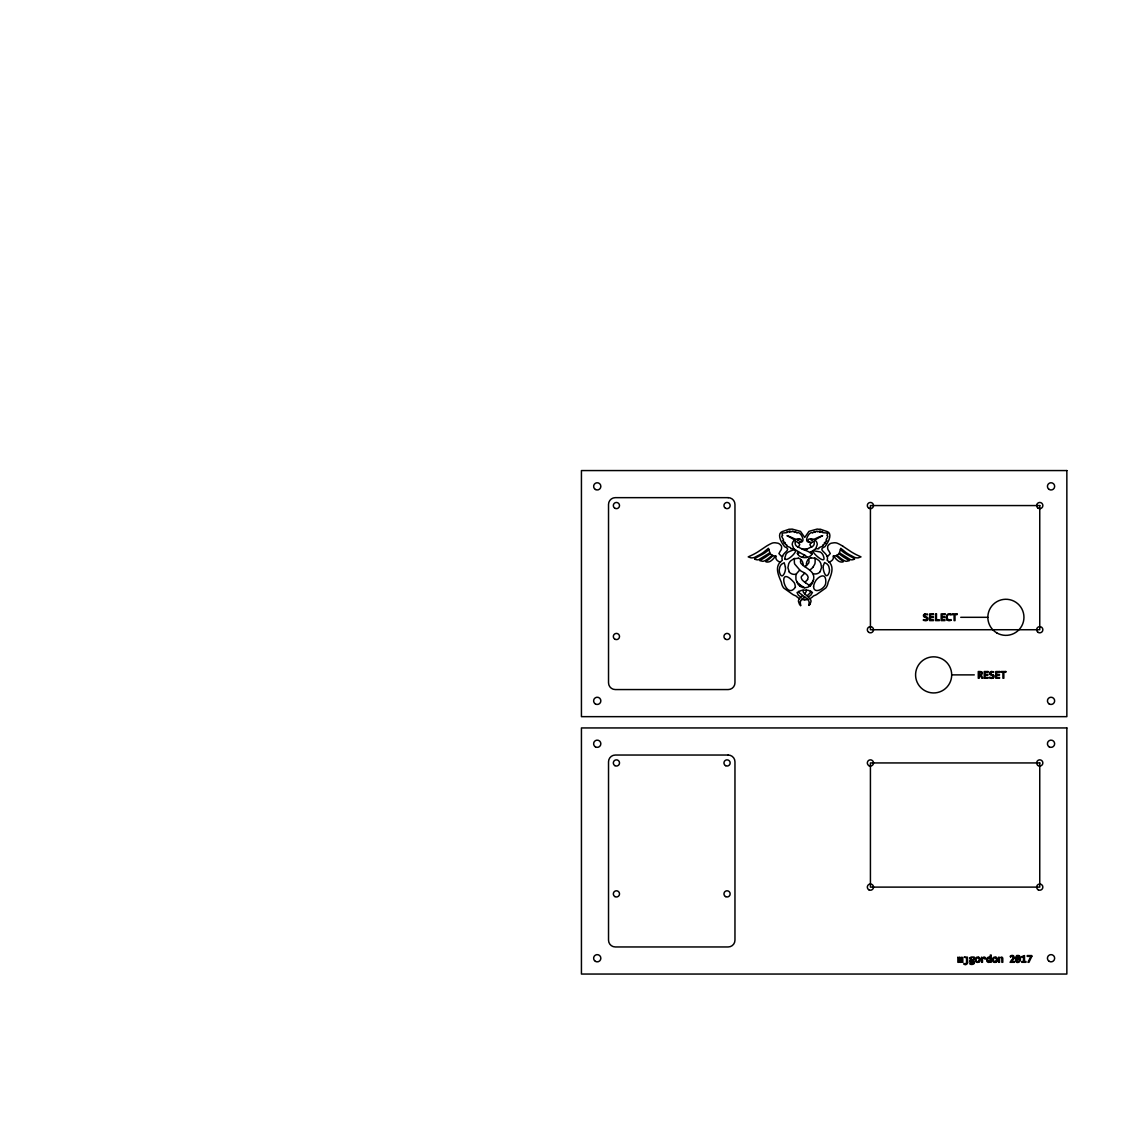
<?xml version="1.0" encoding="UTF-8"?>
<svg xmlns="http://www.w3.org/2000/svg" width="1123" height="1123" viewBox="0 0 1123 1123"><rect width="100%" height="100%" fill="white"/><g stroke="black" fill="none" stroke-linecap="round" stroke-linejoin="round"><path stroke-width="1.5" d="M1013.213 957.526L1012.862 956.557M813.501 579.679C815.649 570.961 805.444 568.491 800.994 563.409A4.029 4.029 0 0 1 800.46 561.346L800.825 559.591M800.418 601.549L801.218 599.85A7.426 7.426 0 0 1 802.678 598.447L804.812 597.296M996.382 960.333L996.354 960.432A1.895 1.895 0 0 1 996.129 961.021M1014.097 958.031L1013.985 958.354A2.751 2.751 0 0 1 1013.746 958.803L1013.69 958.888A2.583 2.583 0 0 1 1013.227 959.477L1013.143 959.561A5.096 5.096 0 0 1 1012.497 960.235L1011.247 961.442L1014.504 961.442L1014.504 962.299L1010.082 962.299L1011.823 959.758A5.166 5.166 0 0 0 1012.216 959.379L1012.427 959.154A2.302 2.302 0 0 0 1012.974 958.466M810.048 598.573A12.746 12.746 0 0 0 812.252 597.099L813.543 595.906A21.267 21.267 0 0 0 816.547 594.586L825.756 588.017A11.637 11.637 0 0 0 828.086 582.36C831.118 575.004 835.54 566.118 827.16 560.307C829.827 552.713 816.182 550.284 824.703 546.803A2.106 2.106 0 0 0 825.363 545.932C828.297 542.395 832.859 533.706 827.202 531.558L821.306 529.579A2.176 2.176 0 0 0 820.197 529.228L818.162 529.27A1.699 1.699 0 0 0 816.968 529.13L808.967 531.347L804.728 537.44L800.502 531.347L792.024 529.073A1.656 1.656 0 0 0 791.462 529.186L789.272 529.228A2.176 2.176 0 0 0 788.164 529.579L782.268 531.558C776.611 533.706 781.173 542.395 784.107 545.932A2.106 2.106 0 0 0 784.766 546.803C793.287 550.284 779.643 552.713 782.31 560.307C773.929 566.118 778.351 575.004 781.383 582.36A11.637 11.637 0 0 0 783.714 588.017L792.922 594.586A21.267 21.267 0 0 0 795.926 595.906L797.218 597.099A12.746 12.746 0 0 0 799.422 598.559L802.369 595.78M993.027 676.93L993.097 676.271M970.791 958.41L970.777 958.466A1.544 1.544 0 0 0 970.735 959.281L970.791 959.323M926.91 619.32L926.966 618.619M974.188 963.337L973.88 961.864M981.235 673.912L981.095 672.649A1.558 1.558 0 0 0 980.056 672.312M960.965 958.635L960.797 962.299L959.884 962.299L959.884 958.396M959.14 958.27L959.112 958.326A3.355 3.355 0 0 0 958.789 959.042L958.789 962.299L957.877 962.299L957.877 957.161L958.789 957.891A2.035 2.035 0 0 1 959.028 957.498M1016.862 956.922L1018.477 956.347M810.048 604.132L810.988 601.507A3.888 3.888 0 0 0 810.82 600.047L807.255 595.906A19.652 19.652 0 0 1 803.745 592.79A3.411 3.411 0 0 1 803.156 590.179M799.394 598.601L798.65 600.047A3.888 3.888 0 0 0 798.467 601.507L799.408 604.132A6.822 6.822 0 0 0 800.46 605.522M820.211 571.467L821.573 567.326L820.801 563.423A10.093 10.093 0 0 0 818.906 560.559L815.607 558.299L811.241 557.906M775.586 556.025L775.446 556.236A30.939 30.939 0 0 1 772.947 559.184L772.764 559.394A13.939 13.939 0 0 1 770.28 561.332L769.073 561.823A7.903 7.903 0 0 1 766.981 562.047L765.802 561.753L766.349 560.967A4.871 4.871 0 0 1 766.728 560.728L767.248 560.419A19.905 19.905 0 0 0 768.665 559.521L769.802 558.552A24.116 24.116 0 0 1 770.673 557.71L773.045 555.604M807.591 579.468C809.978 575.566 804.587 572.898 801.738 571.453A15.511 15.511 0 0 1 800.152 570.442L794.691 564.041A5.503 5.503 0 0 1 794.424 562.946L794.326 561.191A9.012 9.012 0 0 1 794.621 558.426M813.178 566.933L814.779 564.041A5.503 5.503 0 0 0 815.045 562.946L815.13 561.191A8.928 8.928 0 0 0 814.708 557.991M804.77 593.814L806.174 591.596A2.85 2.85 0 0 0 806.23 590.122M990.949 672.48L990.711 673.688M970.89 960.474L971.156 960.558A2.316 2.316 0 0 0 971.648 960.614L971.69 960.614A2.358 2.358 0 0 0 972.616 960.488L973.318 960.067M983.046 958.354L982.864 958.537A4.155 4.155 0 0 0 982.471 958.986L982.471 962.299L981.558 962.299L981.558 957.161L982.414 958.116A3.313 3.313 0 0 1 983.341 957.273C984.801 956.066 987.061 959.239 984.871 959.126A2.358 2.358 0 0 0 984.717 958.101L984.099 957.835M973.248 960.137L973.276 960.109A1.937 1.937 0 0 0 973.866 958.803L973.725 958.312M810.385 585.813L812.126 583.665A6.935 6.935 0 0 0 812.926 580.998M768.792 549.4C765.718 553.765 756.691 556.643 754.67 558.959M799.674 570.091L796.74 573.418A7.973 7.973 0 0 0 795.884 575.86L795.968 579.679A10.711 10.711 0 0 0 798.355 583.441L799.155 584.227M780.513 562.188L779.952 562.033A7.679 7.679 0 0 1 777.327 560.517L776.737 559.928A3.313 3.313 0 0 1 776.316 559.296L776.204 559.057A6.177 6.177 0 0 1 775.796 557.78L776.105 556.138A2.049 2.049 0 0 0 775.333 556.039A6.303 6.303 0 0 1 773.452 555.745L772.287 555.267L768.665 558.201A38.715 38.715 0 0 1 767.711 558.903L766.981 559.408A27.584 27.584 0 0 1 765.493 560.377L763.949 561.079A4.534 4.534 0 0 1 762.685 561.303L759.808 560.644L765.254 557.345A71.774 71.774 0 0 0 768.132 555.309L770.294 553.681M854.547 558.959C851.978 556.685 843.752 553.681 840.425 549.4M769.718 552.881L758.685 559.703A5.194 5.194 0 0 1 756.748 559.773L755.512 559.451A4.506 4.506 0 0 1 754.67 558.959M798.593 538.731A7.903 7.903 0 0 0 794.649 540.135L793.161 541.525A5.054 5.054 0 0 0 792.248 544.697L793.47 548.038A8.029 8.029 0 0 0 794.424 549.231L802.229 553.962A12.128 12.128 0 0 1 807.198 557.289M809.809 542.198C802.299 542.858 810.118 529.944 812.589 533.074A6.401 6.401 0 0 1 814.049 531.656C814.793 530.758 814.428 533.734 815.958 531.67A6.485 6.485 0 0 1 817.053 531.053L817.741 531.881A6.598 6.598 0 0 1 818.765 531.404L820.323 530.997L819.622 532.288A13.111 13.111 0 0 1 822.626 531.558C820.225 533.874 829.378 531.684 827.412 534.422A5.615 5.615 0 0 0 826.963 535.446C829.981 536.331 823.931 540.388 826.921 540.696A12.325 12.325 0 0 1 824.366 542.76L825.728 542.985L822.738 545.076A1.446 1.446 0 0 0 823.271 545.231C823.538 546.761 817.53 547.196 818.765 548.754A14.922 14.922 0 0 1 815.593 548.6M1019.459 958.312L1016.624 960.376A2.457 2.457 0 0 0 1016.82 960.937L1016.905 961.035A1.432 1.432 0 0 0 1017.494 961.583A1.418 1.418 0 0 0 1018.645 961.499M1016.427 959.519L1019.305 957.442M807.1 595.78L809.865 593.197A5.797 5.797 0 0 0 810.736 591.077M999.961 957.512L998.6 957.161L998.6 962.299L999.526 962.299L999.526 958.888M926.643 619.601L926.559 619.643A1.642 1.642 0 0 1 926.18 619.84A3.201 3.201 0 0 1 925.577 619.882L925.127 619.896A3.959 3.959 0 0 1 924.257 619.826L924.075 619.77A3.748 3.748 0 0 1 923.401 619.615L923.401 620.472M970.174 961.962L969.977 964.081A3.86 3.86 0 0 0 973.599 963.941A1.699 1.699 0 0 0 974.188 963.422M804.742 573.137L801.401 576.562A3.411 3.411 0 0 0 801.232 577.812L801.962 579.594A13.069 13.069 0 0 0 805.528 582.683M924.58 614.07L924.257 614.267A1.839 1.839 0 0 0 923.639 614.997M990.697 671.708L990.233 671.975A1.839 1.839 0 0 0 989.756 672.635M810.034 552.558L815.045 549.217A8.072 8.072 0 0 0 816.098 547.898L817.207 544.697A5.054 5.054 0 0 0 816.309 541.525L815.27 540.416A6.906 6.906 0 0 0 810.862 538.843A7.468 7.468 0 0 0 808.406 539.335L808.013 540.753A3.215 3.215 0 0 0 808.742 541.581L809.374 542.002A4.492 4.492 0 0 0 811.227 542.493L814.189 541.272L814.203 543.995A3.467 3.467 0 0 1 813.67 545.245L813.571 545.385A6.64 6.64 0 0 1 812.743 546.325L804.686 550.102M972.855 963.562L972.7 963.604A2.007 2.007 0 0 1 971.957 963.731L971.957 963.745A3.271 3.271 0 0 1 970.791 963.618L970.412 963.113M992.788 677.225L992.704 677.253A1.642 1.642 0 0 1 992.297 677.478A3.201 3.201 0 0 1 991.693 677.52L991.244 677.534A3.959 3.959 0 0 1 990.374 677.45L990.261 677.422A3.748 3.748 0 0 1 989.503 677.253L989.517 678.11M843.036 546.34L851.262 551.856A62.677 62.677 0 0 0 856.456 554.762L860.99 556.882L858.253 557.85A8.296 8.296 0 0 1 854.519 557.331L849.142 554.537A84.492 84.492 0 0 1 846.04 552.572L840.762 548.291L839.246 553.26A6.808 6.808 0 0 1 836.916 555.267L835.765 555.745A6.303 6.303 0 0 1 833.87 556.025A2.049 2.049 0 0 0 833.098 556.138L833.406 557.78A6.162 6.162 0 0 1 832.999 559.057L832.887 559.296A3.313 3.313 0 0 1 832.48 559.914L831.918 560.489A7.622 7.622 0 0 1 829.167 562.062L828.9 562.146M971.297 957.849L972.125 957.793M972.279 959.856L972.307 959.842A1.558 1.558 0 0 1 971.802 959.954M970.96 962.214L972.279 962.257A1.993 1.993 0 0 1 973.108 962.369L973.332 962.874M950.156 619.812L950.198 619.798A2.19 2.19 0 0 0 950.97 619.503L950.97 620.373M782.801 556.18L781.397 556.334L778.927 553.555L780.387 550.888A4.745 4.745 0 0 0 781.552 548.375L781.594 547.785A9.152 9.152 0 0 0 781.58 547.055L781.524 546.55A2.12 2.12 0 0 0 781.257 545.848L780.232 544.613A6.162 6.162 0 0 0 777.986 543.209L775.038 542.76A17.856 17.856 0 0 0 773.944 542.802L773.41 542.844A5.966 5.966 0 0 0 772.231 543.111L770.855 543.7A39.67 39.67 0 0 0 769.367 544.458L767.472 545.525A27.485 27.485 0 0 0 766.167 546.34L757.941 551.856A62.691 62.691 0 0 1 752.747 554.762L748.227 556.882L750.95 557.85A8.296 8.296 0 0 0 754.684 557.331L760.074 554.537A84.478 84.478 0 0 0 763.163 552.572L768.455 548.291L769.971 553.26A6.808 6.808 0 0 0 772.287 555.267M813.249 550.677L820.267 551.997A8.086 8.086 0 0 1 822.92 554.804C827.932 566.048 814.498 555.408 812.687 551.042M805.331 597.604L804.222 597.618M965.317 963.688L966.229 963.309A1.6 1.6 0 0 0 966.538 962.257L966.566 957.877L964.067 957.161L967.479 957.161L967.479 962.2M812.041 554.032A15.343 15.343 0 0 0 808.981 551.969L807.999 551.435A32.707 32.707 0 0 0 803.773 549.821L796.67 546.269A6.443 6.443 0 0 1 796.01 545.539L795.8 545.245A3.383 3.383 0 0 1 795.309 544.178L795.14 543.181A15.146 15.146 0 0 1 795.084 542.325L795.337 541.258L798.242 542.493A4.478 4.478 0 0 0 800.081 542.002L800.727 541.581A3.215 3.215 0 0 0 801.457 540.753L801.064 539.321A6.598 6.598 0 0 0 798.607 538.843M960.741 617.313L987.833 617.313M924.748 620.71L925.24 620.71A6.401 6.401 0 0 0 926.054 620.654L926.307 620.626A3.074 3.074 0 0 0 927.261 620.261M980.098 671.526L978.273 671.526L978.273 678.25L979.186 678.25L979.621 675.218M980.056 672.298L979.186 672.298L979.186 674.502L980.056 674.502A2.162 2.162 0 0 0 980.561 674.46M951.7 674.881A18.066 18.066 0 0 0 924.608 659.243A18.066 18.066 0 0 0 924.608 690.533A18.066 18.066 0 0 0 951.7 674.881L974.287 674.881M990.865 678.348L991.356 678.348A6.401 6.401 0 0 0 992.17 678.292L992.423 678.264A3.074 3.074 0 0 0 993.378 677.899M972.476 957.161L974.343 957.161L973.529 957.877M989.293 957.779L989.391 957.779A2.527 2.527 0 0 1 989.953 957.863L990.037 960.769A4.239 4.239 0 0 1 989.545 961.358L988.1 961.26M965.176 964.46L965.134 964.46A3.313 3.313 0 0 1 964.503 964.418L964.46 964.39A2.779 2.779 0 0 1 963.871 964.236L963.871 963.352M989.433 957.063L989.377 957.063A2.681 2.681 0 0 0 988.31 957.217A2.134 2.134 0 0 0 987.566 957.751A2.583 2.583 0 0 0 987.019 958.649A4.478 4.478 0 0 0 986.949 960.684M1000.958 957.835L1001.828 958.607L1001.87 962.299L1002.783 962.299L1002.783 958.944A2.106 2.106 0 0 0 1002.404 957.512A1.544 1.544 0 0 0 1001.155 957.105M959.786 957.063L960.656 958.172A1.993 1.993 0 0 0 960.909 957.694M972.518 961.485L970.651 961.26M961.864 957.063L962.79 958.045L962.818 962.299L961.906 962.299L961.906 958.523M992.479 672.228L992.521 672.228A2.414 2.414 0 0 0 990.921 672.424M926.307 614.576L926.363 614.59A2.414 2.414 0 0 0 924.805 614.786L924.594 616.05M826.668 556.208L827.819 556.334L830.29 553.555L828.816 550.888A4.745 4.745 0 0 1 827.665 548.375L827.679 546.55A2.12 2.12 0 0 1 827.946 545.848L828.971 544.613A6.162 6.162 0 0 1 831.217 543.209L834.164 542.76A17.856 17.856 0 0 1 835.273 542.802L835.793 542.844A5.966 5.966 0 0 1 836.986 543.111L838.362 543.7A39.712 39.712 0 0 1 839.836 544.458L841.745 545.525A27.457 27.457 0 0 1 843.036 546.34M797.428 553.358C799.183 558.847 810.118 559.184 812.055 553.751A3.13 3.13 0 0 0 811.241 551.912M798.242 558.299L793.877 558.692L790.578 560.953A10.093 10.093 0 0 0 788.683 563.816L787.911 567.733L789.272 571.874M926.896 614.632L926.994 614.66A3.664 3.664 0 0 1 927.528 614.8L927.528 613.986M950.156 613.874L950.198 613.888A3.537 3.537 0 0 1 950.83 614.084L950.97 615.039A3.945 3.945 0 0 0 950.156 614.702A2.948 2.948 0 0 0 948.5 614.716M992.872 672.242L993.111 672.298A3.664 3.664 0 0 1 993.644 672.424L993.644 671.624M1018.954 955.659L1018.842 955.617A3.13 3.13 0 0 0 1016.947 955.617M971.507 959.912L971.451 959.898A1.544 1.544 0 0 1 970.974 959.674M925.928 616.794L926.742 617.145A3.355 3.355 0 0 1 927.261 617.453L927.43 617.594M925.226 617.482L924.959 617.369A3.72 3.72 0 0 1 924.201 616.962L924.061 616.85A1.685 1.685 0 0 1 923.541 614.955M991.342 675.105L990.949 674.951A3.72 3.72 0 0 1 990.318 674.6M992.493 674.628L992.858 674.783A3.355 3.355 0 0 1 993.364 675.091L993.546 675.218M926.433 618.001L926.363 617.973A2.639 2.639 0 0 0 925.899 617.776M992.55 675.639L992.521 675.625A2.639 2.639 0 0 0 992.016 675.414M925.563 616.681L925.015 616.401A2.33 2.33 0 0 1 924.678 616.134L924.678 616.134M991.679 674.305L991.132 674.039A2.33 2.33 0 0 1 990.795 673.758L990.767 673.744M973.711 961.765L973.753 961.779A1.965 1.965 0 0 0 973.29 961.583M800.727 605.704L800.811 605.409A10.163 10.163 0 0 1 800.334 601.549M994.234 961.499L993.939 961.274A2.021 2.021 0 0 1 993.532 960.572L993.518 960.572A3.58 3.58 0 0 1 993.476 959.028A2.372 2.372 0 0 1 993.701 958.523L993.757 958.41A2.19 2.19 0 0 1 994.136 958.059L994.234 957.975A1.544 1.544 0 0 1 995.582 957.989M1012.679 956.403L1012.637 956.375A1.642 1.642 0 0 0 1011.276 956.403A3.397 3.397 0 0 0 1010.602 956.908M990.275 674.558L990.079 674.404A1.685 1.685 0 0 1 989.658 672.593M1018.687 956.473L1018.729 956.515A1.951 1.951 0 0 1 1019.235 957.273M838.909 553.681L841.071 555.309A71.774 71.774 0 0 0 843.949 557.359L849.395 560.644L846.531 561.303A4.534 4.534 0 0 1 845.254 561.079L843.71 560.363A27.598 27.598 0 0 1 842.222 559.408L841.492 558.903A38.645 38.645 0 0 1 840.537 558.201L836.916 555.267M799.758 542.156C807.339 543.097 799.52 529.761 797.035 533.088A6.401 6.401 0 0 0 795.561 531.656C794.817 530.758 795.182 533.734 793.666 531.67A6.485 6.485 0 0 0 792.571 531.053L791.883 531.881A6.598 6.598 0 0 0 790.845 531.404L789.301 530.997L789.988 532.288A13.111 13.111 0 0 0 786.984 531.558C789.23 533.804 780.345 531.726 782.212 534.422A5.601 5.601 0 0 1 782.647 535.446C779.587 536.289 785.735 540.416 782.703 540.696A12.325 12.325 0 0 0 785.258 542.76L783.896 542.985L786.886 545.076A1.446 1.446 0 0 1 786.353 545.231C786.016 546.733 792.08 547.196 790.845 548.754A14.964 14.964 0 0 0 793.891 548.614M839.499 552.881L850.532 559.703A5.194 5.194 0 0 0 852.469 559.773L853.691 559.451A4.506 4.506 0 0 0 854.547 558.959M836.172 555.604L838.53 557.71A24.145 24.145 0 0 1 839.414 558.552L840.551 559.521A19.919 19.919 0 0 0 841.955 560.419L842.475 560.728A4.885 4.885 0 0 1 842.854 560.967L843.429 561.697L842.236 562.047A7.903 7.903 0 0 1 840.13 561.823L838.923 561.332A13.939 13.939 0 0 1 836.453 559.38L836.256 559.184A30.939 30.939 0 0 1 833.771 556.236L833.631 556.025M1010.616 956.922L1010.139 956.347A2.737 2.737 0 0 1 1012.988 955.547A1.951 1.951 0 0 1 1013.62 955.968A2.26 2.26 0 0 1 1014.027 957.961M980.59 675.737L981.825 678.25L982.836 678.25L981.727 676.046A2.414 2.414 0 0 0 981.404 675.442L981.404 675.442A1.516 1.516 0 0 0 980.884 674.993A2.372 2.372 0 0 0 981.376 674.839L982.232 673.772A1.979 1.979 0 0 0 982.218 672.565M808.532 559.31L809.009 561.149A4.043 4.043 0 0 1 808.518 563.325L806.637 565.318A15.848 15.848 0 0 1 804.686 566.624M986.92 960.755L986.949 960.923A3.215 3.215 0 0 0 987.243 961.695L987.847 962.2A1.853 1.853 0 0 0 989.545 962.102M804.672 599.822A11.483 11.483 0 0 1 801.597 599.429M807.872 599.429A11.483 11.483 0 0 1 804.798 599.822M801.022 596.86A10.949 10.949 0 0 1 798.313 595.176L797.049 592.523L800.952 590.586A17.533 17.533 0 0 1 802.987 590.221L806.188 590.122A15.989 15.989 0 0 1 808.757 590.459L812.462 592.439L810.722 595.274A11.005 11.005 0 0 1 808.349 596.776M798.776 591.288A5.727 5.727 0 0 0 799.464 592.972L806.777 598.447A7.412 7.412 0 0 1 808.237 599.85L809.079 601.76A9.461 9.461 0 0 1 808.672 605.185M810.034 604.118A7.552 7.552 0 0 1 809.093 605.423M799.885 586.192A9.096 9.096 0 0 1 800.601 585.322M805.472 582.795A13.995 13.995 0 0 1 809.781 586.276M799.155 584.227A15.231 15.231 0 0 0 801.962 586.136L802.454 586.417A16.677 16.677 0 0 1 804.559 587.792M810.315 585.729A8.338 8.338 0 0 1 798.355 584.676L797.962 584.157A7.033 7.033 0 0 1 796.979 581.742M796.389 574.05A6.696 6.696 0 0 1 789.146 571.972M798.327 558.047A6.935 6.935 0 0 1 803.057 565.557M820.337 571.579A6.738 6.738 0 0 1 812.855 573.586M806.482 565.515A6.991 6.991 0 0 1 811.157 557.612M797.891 542.507A19.596 19.596 0 0 1 799.758 544.276A5.096 5.096 0 0 1 797.807 547.168M811.747 542.493A19.61 19.61 0 0 0 809.865 544.276A5.068 5.068 0 0 0 811.732 547.112M807.605 579.468A12.83 12.83 0 0 1 804.714 582.177M797.527 553.976A14.346 14.346 0 0 1 799.436 552.572M802.341 557.219A11.862 11.862 0 0 1 804.742 555.211M813.599 579.721A11.89 11.89 0 0 1 808.827 585.251M813.22 566.961A18.529 18.529 0 0 1 809.767 570.063M797.372 553.344A2.765 2.765 0 0 1 798.172 551.898M807.128 549.344A8.24 8.24 0 0 0 804.714 548.936A8.001 8.001 0 0 0 802.243 549.301M795.73 539.475A50.619 50.619 0 0 0 786.984 535.671L790.76 537.678A64.123 64.123 0 0 1 794.649 540.065M813.852 539.489A50.535 50.535 0 0 1 822.64 535.671L818.821 537.692A63.604 63.604 0 0 0 814.891 540.121M950.9 620.247A3.509 3.509 0 0 1 947.054 619.952M946.9 619.952A5.264 5.264 0 0 1 946.633 616.064M946.577 615.867A2.962 2.962 0 0 1 947.152 614.73A3.341 3.341 0 0 1 948.163 614.014A4.015 4.015 0 0 1 950.156 613.874M950.114 620.135A3.088 3.088 0 0 1 947.63 615.109M927.486 617.538A1.853 1.853 0 0 1 927.289 620.289M924.903 613.916A4.267 4.267 0 0 1 925.998 613.804M993.602 675.176A1.853 1.853 0 0 1 993.406 677.927M991.019 671.554A4.267 4.267 0 0 1 992.114 671.442M980.14 671.694A2.218 2.218 0 0 1 982.316 672.452M967.689 962.2A2.443 2.443 0 0 1 965.219 964.657M972.518 961.288A2.976 2.976 0 0 1 973.332 961.414M969.64 961.106A1.446 1.446 0 0 1 969.781 960.474M969.781 958.845A1.909 1.909 0 0 1 969.935 958.087M969.879 958.045A2.274 2.274 0 0 1 971.802 957.035M979.888 958.635A3.664 3.664 0 0 1 979.888 960.811A1.685 1.685 0 0 1 979.41 961.653M979.453 961.695A2.737 2.737 0 0 1 976.631 962.2L976.547 962.229A2.527 2.527 0 0 1 975.817 961.751A3.327 3.327 0 0 1 975.34 960.853M975.382 960.825A3.664 3.664 0 0 1 975.382 958.649A2.12 2.12 0 0 1 975.873 957.821A2.457 2.457 0 0 1 978.652 957.287M978.666 957.259A2.021 2.021 0 0 1 979.438 957.737A3.327 3.327 0 0 1 979.944 958.621M978.287 957.961A1.488 1.488 0 0 1 978.737 958.298A3.144 3.144 0 0 1 979.045 958.888L979.059 958.93A3.93 3.93 0 0 1 979.116 960.305L979.059 960.432A1.895 1.895 0 0 1 978.835 961.021M978.287 957.989A1.544 1.544 0 0 0 976.954 957.989L976.912 958.003A2.19 2.19 0 0 0 976.449 958.396L976.406 958.523A2.372 2.372 0 0 0 976.21 959.028A3.58 3.58 0 0 0 976.196 960.474L976.224 960.572A2.021 2.021 0 0 0 976.533 961.162L976.94 961.499A1.965 1.965 0 0 0 978.975 961.19M989.812 957.105A1.53 1.53 0 0 1 990.247 957.189L990.289 955.041L991.202 955.041L991.202 962.299L990.346 961.344A3.72 3.72 0 0 1 989.602 962.186M988.1 961.12A2.864 2.864 0 0 1 988.198 958.298M988.114 958.242A1.516 1.516 0 0 1 989.293 957.793M996.705 961.653A1.685 1.685 0 0 0 997.14 960.811A3.664 3.664 0 0 0 997.182 958.635A3.327 3.327 0 0 0 996.733 957.737A2.021 2.021 0 0 0 995.961 957.259M996.747 961.695A2.737 2.737 0 0 1 993.925 962.2L993.897 962.257A2.527 2.527 0 0 1 993.111 961.751A3.327 3.327 0 0 1 992.634 960.853A3.664 3.664 0 0 1 992.676 958.649A2.12 2.12 0 0 1 993.167 957.821A2.457 2.457 0 0 1 995.947 957.287M996.41 960.305A3.93 3.93 0 0 0 996.368 958.93A3.144 3.144 0 0 0 996.045 958.284A1.488 1.488 0 0 0 995.582 957.961M996.269 961.19A1.965 1.965 0 0 1 994.318 961.527M1013.241 957.961A1.67 1.67 0 0 1 1013.044 958.495M1020.231 960.319A5.868 5.868 0 0 0 1020.217 957.4A2.723 2.723 0 0 0 1019.066 955.603M1020.274 960.333A3.313 3.313 0 0 1 1019.782 961.428A2.85 2.85 0 0 1 1016.652 962.313M1016.905 962.2A1.853 1.853 0 0 1 1016.189 961.583A2.541 2.541 0 0 1 1015.725 960.474M1015.922 960.376A4.492 4.492 0 0 1 1016.778 955.519M1019.502 958.986A7.159 7.159 0 0 1 1019.445 959.814L1019.431 959.94A3.327 3.327 0 0 1 1019.08 960.965A1.699 1.699 0 0 1 1018.617 961.442M1016.427 958.888A6.836 6.836 0 0 1 1016.526 957.779L1016.54 957.722A4.099 4.099 0 0 1 1016.848 956.908M784.64 558.678C787.026 563.676 805.949 543.195 787.785 552.291A8.072 8.072 0 0 0 785.861 554.537L784.64 558.678M823.384 565.515C822.247 569.543 826.247 581.279 829.125 572.505A9.363 9.363 0 0 0 829.476 569.628L828.872 566.666A8.043 8.043 0 0 0 827.104 563.985L824.577 562.539L823.384 565.515M795.421 587.132C785.23 602.054 775.909 562.019 794.143 582.57A11.918 11.918 0 0 1 794.958 584.536L795.421 587.132M812.238 539.966L810.638 539.587A1.881 1.881 0 0 1 811.283 539.503A6.471 6.471 0 0 1 811.718 539.531L812.238 539.966M813.543 586.753C814.035 595.092 826.528 588.003 825.742 582.065A10.907 10.907 0 0 0 825.644 579.201C824.661 572.098 816.646 578.008 815.144 581.798A13.925 13.925 0 0 0 813.95 584.648L813.543 586.753M785.398 566.947C786.297 571.046 782.071 580.998 779.629 572.702A9.363 9.363 0 0 1 779.278 569.824L779.881 566.862A8.043 8.043 0 0 1 781.664 564.181L784.191 562.735L785.398 566.947M799.029 539.756L798.621 540.051A2.428 2.428 0 0 0 797.835 540.205L797.162 539.812L799.029 539.798M1031.798 956.389L1028.963 962.299L1027.952 962.299L1030.886 956.389L1027.236 956.389L1027.236 955.575L1031.798 955.575L1031.798 956.389M1023.488 956.585L1021.902 957.442L1021.565 956.684L1024.499 955.575L1024.499 961.485L1025.987 961.485L1025.987 962.299L1021.762 962.299L1021.762 961.485L1023.488 961.485L1023.488 956.585M1066.85 470.565L581.433 470.565L581.433 716.656L1066.85 716.656L1066.85 470.565M728.181 497.657L615.292 497.657A6.78 6.78 0 0 0 608.526 504.424L608.526 682.784A6.78 6.78 0 0 0 615.292 689.564L728.181 689.564A6.78 6.78 0 0 0 734.961 682.784L734.961 504.424A6.78 6.78 0 0 0 728.181 497.657M1039.758 505.561L870.423 505.561L870.423 629.736L1039.758 629.736L1039.758 505.561M933.438 613.888L929.647 613.888L929.647 620.612L933.438 620.612L933.438 619.84L930.56 619.84L930.56 617.538L933.339 617.538L933.339 616.766L930.56 616.766L930.56 614.66L933.438 614.66L933.438 613.888M936.47 613.888L935.557 613.888L935.557 620.612L939.39 620.612L939.39 619.84L936.47 619.84L936.47 613.888M944.962 613.888L941.172 613.888L941.172 620.612L944.962 620.612L944.962 619.84L942.085 619.84L942.085 617.538L944.864 617.538L944.864 616.766L942.085 616.766L942.085 614.66L944.962 614.66L944.962 613.888M956.978 613.888L952.122 613.888L952.122 614.66L954.087 614.66L954.087 620.612L955.013 620.612L955.013 614.66L956.978 614.66L956.978 613.888M988.029 671.526L984.225 671.526L984.225 678.25L988.029 678.25L988.029 677.478L985.138 677.478L985.138 675.176L987.931 675.176L987.931 674.404L985.138 674.404L985.138 672.298L988.029 672.298L988.029 671.526M999.554 671.526L995.764 671.526L995.764 678.25L999.554 678.25L999.554 677.478L996.677 677.478L996.677 675.176L999.456 675.176L999.456 674.404L996.677 674.404L996.677 672.298L999.554 672.298L999.554 671.526M1005.801 671.526L1000.944 671.526L1000.944 672.298L1002.923 672.298L1002.923 678.25L1003.836 678.25L1003.836 672.298L1005.801 672.298L1005.801 671.526M1066.85 727.943L581.433 727.943L581.433 974.048L1066.85 974.048L1066.85 727.943M728.181 755.035L615.292 755.035A6.78 6.78 0 0 0 608.526 761.815L608.526 940.176A6.78 6.78 0 0 0 615.292 946.956L728.181 946.956A6.78 6.78 0 0 0 734.961 940.176L734.961 761.815A6.78 6.78 0 0 0 728.181 755.035M1039.758 762.938L870.423 762.938L870.423 887.114L1039.758 887.114L1039.758 762.938M1038.199 765.633A3.102 3.102 0 0 0 1042.86 762.938A3.102 3.102 0 0 0 1038.199 760.257A3.102 3.102 0 0 0 1038.199 765.633M1038.199 889.809A3.102 3.102 0 0 0 1042.86 887.114A3.102 3.102 0 0 0 1038.199 884.433A3.102 3.102 0 0 0 1038.199 889.809M868.865 889.809A3.102 3.102 0 0 0 873.526 887.114A3.102 3.102 0 0 0 868.865 884.433A3.102 3.102 0 0 0 868.865 889.809M868.865 765.633A3.102 3.102 0 0 0 873.526 762.938A3.102 3.102 0 0 0 868.865 760.257A3.102 3.102 0 0 0 868.865 765.633M725.5 765.633A3.102 3.102 0 0 0 730.161 762.938A3.102 3.102 0 0 0 725.5 760.257A3.102 3.102 0 0 0 725.5 765.633M725.5 896.575A3.102 3.102 0 0 0 730.161 893.894A3.102 3.102 0 0 0 725.5 891.199A3.102 3.102 0 0 0 725.5 896.575M614.871 896.575A3.102 3.102 0 0 0 619.531 893.894A3.102 3.102 0 0 0 614.871 891.199A3.102 3.102 0 0 0 614.871 896.575M614.871 765.633A3.102 3.102 0 0 0 619.531 762.938A3.102 3.102 0 0 0 614.871 760.257A3.102 3.102 0 0 0 614.871 765.633M595.429 961.372A3.608 3.608 0 0 0 600.847 958.242A3.608 3.608 0 0 0 595.429 955.111A3.608 3.608 0 0 0 595.429 961.372M1049.022 961.232A3.608 3.608 0 0 0 1054.651 958.495A3.608 3.608 0 0 0 1049.472 954.985A3.608 3.608 0 0 0 1049.022 961.232M1049.233 746.879A3.608 3.608 0 0 0 1054.651 743.749A3.608 3.608 0 0 0 1049.233 740.619A3.608 3.608 0 0 0 1049.233 746.879M595.429 746.879A3.608 3.608 0 0 0 600.847 743.749A3.608 3.608 0 0 0 595.429 740.619A3.608 3.608 0 0 0 595.429 746.879M996.859 632.951A18.066 18.066 0 0 0 1023.951 617.313A18.066 18.066 0 0 0 996.859 601.675A18.066 18.066 0 0 0 996.859 632.951M614.688 508.129A3.102 3.102 0 0 0 619.517 505.771A3.102 3.102 0 0 0 615.067 502.767A3.102 3.102 0 0 0 614.688 508.129M614.688 639.071A3.102 3.102 0 0 0 619.517 636.727A3.102 3.102 0 0 0 615.067 633.709A3.102 3.102 0 0 0 614.688 639.071M725.5 639.198A3.102 3.102 0 0 0 730.161 636.502A3.102 3.102 0 0 0 725.5 633.821A3.102 3.102 0 0 0 725.5 639.198M725.5 508.242A3.102 3.102 0 0 0 730.161 505.561A3.102 3.102 0 0 0 725.5 502.865A3.102 3.102 0 0 0 725.5 508.242M868.865 508.242A3.102 3.102 0 0 0 873.526 505.561A3.102 3.102 0 0 0 868.865 502.865A3.102 3.102 0 0 0 868.865 508.242M868.683 632.305A3.102 3.102 0 0 0 873.526 629.947A3.102 3.102 0 0 0 869.062 626.943A3.102 3.102 0 0 0 868.683 632.305M1038.199 632.417A3.102 3.102 0 0 0 1042.86 629.736A3.102 3.102 0 0 0 1038.199 627.041A3.102 3.102 0 0 0 1038.199 632.417M1038.017 508.129A3.102 3.102 0 0 0 1042.86 505.771A3.102 3.102 0 0 0 1038.396 502.767A3.102 3.102 0 0 0 1038.017 508.129M595.429 489.488A3.608 3.608 0 0 0 600.847 486.357A3.608 3.608 0 0 0 595.429 483.241A3.608 3.608 0 0 0 595.429 489.488M1049.022 489.361A3.608 3.608 0 0 0 1054.651 486.624A3.608 3.608 0 0 0 1049.472 483.115A3.608 3.608 0 0 0 1049.022 489.361M1049.022 703.84A3.608 3.608 0 0 0 1054.651 701.103A3.608 3.608 0 0 0 1049.472 697.608A3.608 3.608 0 0 0 1049.022 703.84M595.429 703.981A3.608 3.608 0 0 0 600.847 700.85A3.608 3.608 0 0 0 595.429 697.72A3.608 3.608 0 0 0 595.429 703.981"/></g></svg>
